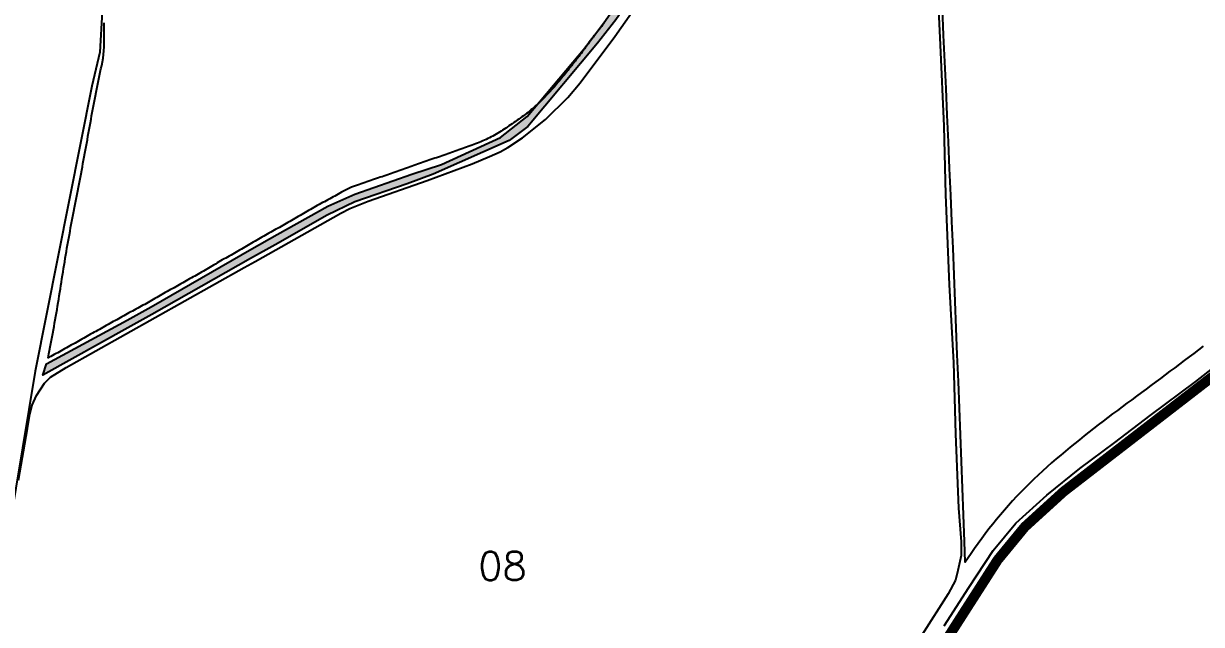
# Model space of a CAD drawing. Header units: millimetres. Extents: x 739154 to 742304, y 7812308 to 7816763.
# Drawn here: x 740225 to 741039, y 7813813 to 7814228 of the extents above; entities that cross this region are included whole.
import ezdxf
from ezdxf.enums import TextEntityAlignment as Align

# ---------------------------------------------------------------- set-up
doc = ezdxf.new("R2010")
doc.units = ezdxf.units.MM
doc.linetypes.add('CENTER2', pattern=[1.125, 0.75, -0.125, 0.125, -0.125])
doc.linetypes.add('CONTINUO', pattern=[0])
doc.layers.add('01140000038', color=1, linetype='Continuous', lineweight=25)
for name, color, linetype in [('0114000038001', 5, 'Continuous'), ('0114000038003', 5, 'Continuous'), ('0114000038008', 5, 'Continuous'), ('CANAL', 7, 'Continuous'), ('ESTRADA', 7, 'Continuous'), ('TEXTO_NUN_TAL', 7, 'Continuous')]:
    doc.layers.add(name, color=color, linetype=linetype)
doc.styles.add('Simplex', font='simplex.shx')

msp = doc.modelspace()

# ---------------------------------------------------------------- hatches: boundary and pattern name
at = {"layer": 'CANAL', "linetype": 'CONTINUO'}
msp.add_hatch(color=7, dxfattribs=at).paths.add_polyline_path([(740296.8, 7814023.41), (740241.09, 7813993.19), (740238.45, 7813985.36), (740297.3, 7814018.11), (740313.77, 7814027.28), (740382.07, 7814066), (740399.13, 7814075.47), (740435.01, 7814095.99), (740454.2, 7814105.02), (740490.4, 7814117.61), (740508.33, 7814124.17), (740560.97, 7814147.4), (740573.86, 7814157.27), (740622, 7814214.84), (740634.5, 7814230.93), (740678.62, 7814294.97), (740688.86, 7814309.94), (740709.66, 7814340.37), (740720.84, 7814355.86), (740750.44, 7814384.65), (740764.81, 7814396.62), (740838.84, 7814447.16), (740880.24, 7814474.44), (740934.44, 7814511.23), (740983.25, 7814545.41), (740997.65, 7814555.57), (741012.64, 7814564.8), (741026.11, 7814573.6), (741025.71, 7814577.35), (741005.89, 7814565.98), (740984.14, 7814551.05), (740961.46, 7814534.96), (740938.39, 7814518.58), (740872.79, 7814474.39), (740836.5, 7814451.14), (740765.31, 7814401.8), (740750.55, 7814390.84), (740720.96, 7814361.8), (740708.78, 7814346.79), (740685.89, 7814314.58), (740673.94, 7814296.97), (740626.35, 7814228.74), (740613.42, 7814211.68), (740573.23, 7814163.99), (740554.86, 7814149.63), (740514.14, 7814130.98), (740493.59, 7814124.3), (740454.21, 7814110.49), (740435.57, 7814102.19), (740400.62, 7814082.57), (740383.01, 7814072.52), (740313.33, 7814032.5)])

# ---------------------------------------------------------------- linework, layer by layer
at = {"layer": '01140000038', "color": 1}
for points in [[(740861.63, 7813812.17), (740878.48, 7813838.58), (740895.31, 7813864.14), (740911.08, 7813882.98), (740932.54, 7813902.28), (740955.34, 7813920.83), (740979.51, 7813938.79), (741004, 7813957.47), (741035.37, 7813980.85), (741067.56, 7814005.97), (741101.04, 7814031.06), (741136.01, 7814056.61), (741174.21, 7814086.42), (741218.59, 7814120.49), (741261.61, 7814153.19), (741298.16, 7814180.45), (741336.17, 7814207.37), (741350.45, 7814347.43), (741402.77, 7814858), (741397.64, 7815025.23)], [(740398.49, 7814921.13), (740392.34, 7814892.8), (740386.35, 7814856.26), (740372.74, 7814821.06), (740360.95, 7814776.99), (740354.81, 7814751.63), (740348.67, 7814726.26), (740357.71, 7814717.41), (740278.76, 7814253.87), (740279.55, 7814236.54), (740277.9, 7814208.45), (740272.37, 7814184.96), (740233.23, 7813988.1), (740157.99, 7813533.59)]]:
    msp.add_lwpolyline(points, dxfattribs=at)
at = {"layer": '0114000038001'}
msp.add_lwpolyline([(741040.62, 7814005.28), (741037.33, 7814002.81), (741034.05, 7814000.34), (741030.76, 7813997.87), (741027.47, 7813995.4), (741024.18, 7813992.94), (741020.89, 7813990.47), (741017.6, 7813988.01), (741014.31, 7813985.55), (741011.01, 7813983.09), (741007.71, 7813980.63), (741004.41, 7813978.18), (741001.11, 7813975.73), (740997.8, 7813973.27), (740994.49, 7813970.82), (740991.18, 7813968.37), (740987.87, 7813965.91), (740984.56, 7813963.45), (740981.24, 7813960.98), (740977.93, 7813958.5), (740974.63, 7813956.01), (740971.32, 7813953.5), (740968.03, 7813950.98), (740964.74, 7813948.45), (740961.47, 7813945.89), (740958.21, 7813943.32), (740954.95, 7813940.72), (740951.72, 7813938.11), (740948.5, 7813935.46), (740945.3, 7813932.8), (740942.11, 7813930.1), (740938.95, 7813927.38), (740935.81, 7813924.64), (740932.69, 7813921.86), (740929.59, 7813919.05), (740926.52, 7813916.22), (740923.48, 7813913.34), (740920.46, 7813910.44), (740917.48, 7813907.49), (740914.53, 7813904.5), (740911.61, 7813901.46), (740908.74, 7813898.38), (740905.91, 7813895.26), (740903.13, 7813892.09), (740900.4, 7813888.89), (740897.72, 7813885.65), (740895.08, 7813882.38), (740892.49, 7813879.07), (740889.95, 7813875.73), (740887.45, 7813872.36), (740885, 7813868.98), (740882.58, 7813865.57), (740880.19, 7813862.14), (740876.06, 7813856.09), (740875.53, 7813870.32), (740874.84, 7813888.74), (740874.14, 7813907.17), (740873.45, 7813925.59), (740872.75, 7813944.01), (740872.04, 7813962.44), (740871.33, 7813980.86), (740870.61, 7813999.29), (740869.88, 7814017.71), (740869.14, 7814036.13), (740868.4, 7814054.56), (740867.64, 7814072.98), (740866.86, 7814091.4), (740866.08, 7814109.82), (740865.28, 7814128.24), (740864.46, 7814146.66), (740863.64, 7814165.08), (740862.81, 7814183.5), (740861.98, 7814201.92), (740861.15, 7814220.33), (740860.31, 7814238.75)], dxfattribs=at)
at = {"layer": '0114000038003'}
msp.add_lwpolyline([(740626.27, 7814228.46), (740625.48, 7814227.38), (740624.69, 7814226.31), (740623.89, 7814225.25), (740623.08, 7814224.2), (740622.26, 7814223.15), (740621.43, 7814222.1), (740620.58, 7814221.03), (740619.71, 7814219.96), (740618.84, 7814218.87), (740617.96, 7814217.76), (740617.09, 7814216.63), (740616.21, 7814215.48), (740615.36, 7814214.32), (740614.53, 7814213.17), (740613.72, 7814212.04), (740612.92, 7814210.92), (740612.14, 7814209.82), (740611.36, 7814208.75), (740610.57, 7814207.7), (740609.77, 7814206.64), (740608.95, 7814205.57), (740608.11, 7814204.5), (740607.26, 7814203.41), (740606.41, 7814202.32), (740605.57, 7814201.23), (740604.72, 7814200.14), (740603.89, 7814199.06), (740603.05, 7814197.98), (740602.21, 7814196.91), (740601.38, 7814195.84), (740600.53, 7814194.78), (740599.69, 7814193.73), (740598.84, 7814192.68), (740597.99, 7814191.63), (740597.13, 7814190.58), (740596.27, 7814189.55), (740595.4, 7814188.51), (740594.53, 7814187.48), (740593.66, 7814186.46), (740592.78, 7814185.44), (740591.89, 7814184.42), (740591, 7814183.42), (740590.11, 7814182.42), (740589.21, 7814181.42), (740588.3, 7814180.44), (740587.39, 7814179.46), (740586.48, 7814178.49), (740585.55, 7814177.53), (740584.63, 7814176.58), (740583.69, 7814175.64), (740582.75, 7814174.71), (740581.81, 7814173.79), (740580.85, 7814172.89), (740579.89, 7814172), (740578.92, 7814171.12), (740577.94, 7814170.26), (740576.95, 7814169.41), (740575.95, 7814168.57), (740574.95, 7814167.75), (740573.93, 7814166.95), (740572.9, 7814166.17), (740571.86, 7814165.39), (740570.79, 7814164.62), (740569.71, 7814163.85), (740568.61, 7814163.09), (740567.49, 7814162.31), (740566.35, 7814161.53), (740565.2, 7814160.73), (740564.05, 7814159.93), (740562.91, 7814159.12), (740561.78, 7814158.32), (740560.67, 7814157.52), (740559.57, 7814156.75), (740558.48, 7814155.99), (740557.39, 7814155.25), (740556.32, 7814154.53), (740555.23, 7814153.84), (740554.13, 7814153.16), (740553.02, 7814152.49), (740551.9, 7814151.84), (740550.77, 7814151.21), (740549.63, 7814150.59), (740548.47, 7814149.99), (740547.31, 7814149.4), (740546.14, 7814148.83), (740544.96, 7814148.27), (740543.77, 7814147.73), (740542.57, 7814147.2), (740541.36, 7814146.68), (740540.15, 7814146.18), (740538.93, 7814145.68), (740537.7, 7814145.2), (740536.45, 7814144.73), (740535.19, 7814144.26), (740533.92, 7814143.79), (740532.63, 7814143.32), (740531.34, 7814142.85), (740530.04, 7814142.37), (740528.75, 7814141.9), (740527.46, 7814141.43), (740526.18, 7814140.96), (740524.9, 7814140.49), (740523.62, 7814140.03), (740522.34, 7814139.58), (740521.06, 7814139.13), (740519.78, 7814138.68), (740518.5, 7814138.24), (740517.21, 7814137.8), (740515.92, 7814137.37), (740514.62, 7814136.93), (740513.32, 7814136.5), (740512.02, 7814136.06), (740510.71, 7814135.62), (740509.4, 7814135.18), (740508.09, 7814134.74), (740506.77, 7814134.29), (740505.45, 7814133.84), (740504.13, 7814133.38), (740502.82, 7814132.92), (740501.51, 7814132.46), (740500.2, 7814131.99), (740498.9, 7814131.53), (740497.61, 7814131.06), (740496.32, 7814130.6), (740495.03, 7814130.14), (740493.74, 7814129.68), (740492.46, 7814129.22), (740491.17, 7814128.77), (740489.88, 7814128.32), (740488.59, 7814127.87), (740487.29, 7814127.43), (740485.99, 7814126.98), (740484.69, 7814126.52), (740483.38, 7814126.07), (740482.08, 7814125.62), (740480.78, 7814125.16), (740479.48, 7814124.71), (740478.19, 7814124.26), (740476.9, 7814123.81), (740475.61, 7814123.37), (740474.32, 7814122.93), (740473.04, 7814122.49), (740471.75, 7814122.06), (740470.45, 7814121.63), (740469.14, 7814121.19), (740467.83, 7814120.76), (740466.51, 7814120.32), (740465.19, 7814119.87), (740463.86, 7814119.41), (740462.55, 7814118.96), (740461.24, 7814118.5), (740459.95, 7814118.04), (740458.66, 7814117.59), (740457.37, 7814117.14), (740456.07, 7814116.69), (740454.73, 7814116.23), (740453.36, 7814115.73), (740451.96, 7814115.2), (740450.54, 7814114.61), (740449.11, 7814113.96), (740447.7, 7814113.27), (740446.37, 7814112.55), (740445.09, 7814111.84), (740443.87, 7814111.13), (740442.7, 7814110.45), (740441.54, 7814109.79), (740440.36, 7814109.13), (740439.18, 7814108.48), (740438, 7814107.83), (740436.8, 7814107.18), (740435.59, 7814106.53), (740434.38, 7814105.87), (740433.16, 7814105.21), (740431.94, 7814104.54), (740430.71, 7814103.86), (740429.49, 7814103.18), (740428.27, 7814102.49), (740427.06, 7814101.8), (740425.86, 7814101.11), (740424.66, 7814100.42), (740423.46, 7814099.73), (740422.27, 7814099.04), (740421.08, 7814098.36), (740419.89, 7814097.67), (740418.7, 7814096.98), (740417.51, 7814096.3), (740416.32, 7814095.61), (740415.13, 7814094.93), (740413.94, 7814094.24), (740412.75, 7814093.56), (740411.55, 7814092.87), (740410.36, 7814092.19), (740409.17, 7814091.5), (740407.98, 7814090.82), (740406.79, 7814090.14), (740405.6, 7814089.46), (740404.41, 7814088.78), (740403.22, 7814088.1), (740402.03, 7814087.43), (740400.85, 7814086.76), (740399.66, 7814086.1), (740398.47, 7814085.43), (740397.27, 7814084.77), (740396.07, 7814084.1), (740394.86, 7814083.43), (740393.64, 7814082.75), (740392.42, 7814082.07), (740391.2, 7814081.37), (740389.99, 7814080.68), (740388.79, 7814079.98), (740387.59, 7814079.28), (740386.39, 7814078.58), (740385.21, 7814077.88), (740384.02, 7814077.18), (740382.84, 7814076.49), (740381.66, 7814075.79), (740380.48, 7814075.1), (740379.3, 7814074.42), (740378.12, 7814073.73), (740376.93, 7814073.05), (740375.75, 7814072.37), (740374.56, 7814071.69), (740373.37, 7814071.01), (740372.19, 7814070.34), (740371, 7814069.66), (740369.8, 7814068.99), (740368.61, 7814068.31), (740367.41, 7814067.64), (740366.21, 7814066.96), (740365.01, 7814066.28), (740363.8, 7814065.6), (740362.6, 7814064.91), (740361.39, 7814064.22), (740360.19, 7814063.53), (740358.98, 7814062.83), (740357.79, 7814062.13), (740356.59, 7814061.43), (740355.4, 7814060.73), (740354.21, 7814060.03), (740353.03, 7814059.33), (740351.84, 7814058.64), (740350.66, 7814057.95), (740349.48, 7814057.26), (740348.3, 7814056.57), (740347.12, 7814055.88), (740345.94, 7814055.2), (740344.76, 7814054.52), (740343.58, 7814053.84), (740342.39, 7814053.17), (740341.2, 7814052.49), (740340.01, 7814051.82), (740338.82, 7814051.15), (740337.63, 7814050.48), (740336.43, 7814049.81), (740335.23, 7814049.14), (740334.03, 7814048.47), (740332.82, 7814047.79), (740331.62, 7814047.12), (740330.41, 7814046.44), (740329.21, 7814045.76), (740328.01, 7814045.08), (740326.8, 7814044.4), (740325.6, 7814043.71), (740324.4, 7814043.02), (740323.2, 7814042.34), (740322, 7814041.65), (740320.81, 7814040.96), (740319.62, 7814040.27), (740318.43, 7814039.59), (740317.24, 7814038.91), (740316.06, 7814038.23), (740314.87, 7814037.55), (740313.69, 7814036.89), (740312.51, 7814036.22), (740311.32, 7814035.56), (740310.13, 7814034.9), (740308.94, 7814034.24), (740307.74, 7814033.59), (740306.54, 7814032.93), (740305.34, 7814032.27), (740304.13, 7814031.62), (740302.92, 7814030.96), (740301.71, 7814030.3), (740300.5, 7814029.64), (740299.29, 7814028.98), (740298.08, 7814028.31), (740296.87, 7814027.65), (740295.66, 7814026.98), (740294.45, 7814026.32), (740293.24, 7814025.65), (740292.03, 7814024.98), (740290.82, 7814024.31), (740289.62, 7814023.64), (740288.41, 7814022.97), (740287.21, 7814022.3), (740286, 7814021.63), (740284.8, 7814020.95), (740283.6, 7814020.28), (740282.4, 7814019.61), (740281.2, 7814018.94), (740280, 7814018.27), (740278.8, 7814017.6), (740277.6, 7814016.92), (740276.4, 7814016.25), (740275.2, 7814015.58), (740274, 7814014.91), (740272.8, 7814014.24), (740271.6, 7814013.57), (740270.4, 7814012.9), (740269.19, 7814012.22), (740267.99, 7814011.55), (740266.79, 7814010.88), (740265.59, 7814010.21), (740264.39, 7814009.53), (740263.19, 7814008.86), (740261.99, 7814008.18), (740260.79, 7814007.51), (740259.59, 7814006.83), (740258.39, 7814006.16), (740257.19, 7814005.48), (740255.99, 7814004.81), (740254.8, 7814004.14), (740253.6, 7814003.47), (740252.41, 7814002.8), (740251.22, 7814002.14), (740250.03, 7814001.48), (740248.85, 7814000.83), (740247.66, 7814000.19), (740246.47, 7813999.55), (740245.28, 7813998.92), (740244.08, 7813998.3), (740242.88, 7813997.68), (740242.17, 7813997.31), (740242.17, 7813997.31), (740242.71, 7814000.09), (740243.17, 7814002.44), (740243.63, 7814004.78), (740244.08, 7814007.13), (740244.53, 7814009.49), (740244.98, 7814011.84), (740245.42, 7814014.2), (740245.86, 7814016.55), (740246.29, 7814018.91), (740246.71, 7814021.27), (740247.14, 7814023.64), (740247.55, 7814026), (740247.96, 7814028.37), (740248.36, 7814030.74), (740248.75, 7814033.1), (740249.14, 7814035.47), (740249.53, 7814037.83), (740249.91, 7814040.2), (740250.28, 7814042.56), (740250.66, 7814044.92), (740251.03, 7814047.28), (740251.4, 7814049.64), (740251.77, 7814051.99), (740252.15, 7814054.34), (740252.52, 7814056.69), (740252.89, 7814059.04), (740253.27, 7814061.39), (740253.65, 7814063.73), (740254.03, 7814066.08), (740254.42, 7814068.41), (740254.82, 7814070.75), (740255.22, 7814073.08), (740255.62, 7814075.41), (740256.04, 7814077.74), (740256.46, 7814080.07), (740256.89, 7814082.39), (740257.33, 7814084.72), (740257.77, 7814087.05), (740258.22, 7814089.39), (740258.67, 7814091.72), (740259.13, 7814094.06), (740259.58, 7814096.39), (740260.04, 7814098.73), (740260.5, 7814101.07), (740260.96, 7814103.42), (740261.41, 7814105.76), (740261.87, 7814108.11), (740262.32, 7814110.46), (740262.77, 7814112.81), (740263.22, 7814115.15), (740263.67, 7814117.5), (740264.11, 7814119.85), (740264.55, 7814122.2), (740264.99, 7814124.55), (740265.43, 7814126.9), (740265.87, 7814129.25), (740266.3, 7814131.6), (740266.74, 7814133.95), (740267.17, 7814136.3), (740267.6, 7814138.65), (740268.03, 7814140.99), (740268.46, 7814143.34), (740268.88, 7814145.69), (740269.31, 7814148.04), (740269.73, 7814150.39), (740270.16, 7814152.74), (740270.58, 7814155.08), (740271, 7814157.43), (740271.43, 7814159.78), (740271.85, 7814162.12), (740272.27, 7814164.46), (740272.69, 7814166.8), (740273.12, 7814169.13), (740273.55, 7814171.47), (740273.98, 7814173.8), (740274.42, 7814176.13), (740274.86, 7814178.45), (740275.31, 7814180.78), (740275.77, 7814183.1), (740276.24, 7814185.42), (740276.71, 7814187.73), (740277.19, 7814190.05), (740277.69, 7814192.36), (740278.19, 7814194.67), (740278.71, 7814197.03), (740279.22, 7814199.43), (740279.7, 7814201.87), (740280.14, 7814204.37), (740280.51, 7814206.93), (740280.79, 7814209.54), (740280.96, 7814212.19), (740281.02, 7814214.79), (740281, 7814217.32), (740280.95, 7814219.78), (740280.89, 7814222.15), (740280.86, 7814224.45), (740280.88, 7814226.65), (740280.97, 7814228.77)], dxfattribs=at)
at = {"layer": '0114000038008'}
for points in [[(740221.74, 7813912.82), (740228, 7813948.54), (740229.62, 7813958.25), (740231.24, 7813964.62), (740234.16, 7813971.31), (740239.64, 7813979.76), (740243.92, 7813983.81), (740254.71, 7813990.54), (740377.68, 7814059.65), (740385.3, 7814063.81), (740444.42, 7814097.31), (740450.68, 7814100.55), (740463.42, 7814105.62), (740504.21, 7814119.87), (740535.28, 7814131.41), (740547.36, 7814136.33), (740554.71, 7814139.77), (740559.83, 7814142.67), (740570.15, 7814149.35), (740585.93, 7814161.89), (740601.38, 7814177.13), (740610.01, 7814187.25), (740633.82, 7814219.29), (740691.41, 7814301.32)], [(740856.95, 7814252.49), (740858.77, 7814213.71), (740861.27, 7814157.4), (740862.36, 7814110.21), (740864.95, 7814047.84), (740867.86, 7813994.1), (740869.27, 7813944.78), (740871.32, 7813893.31), (740873.37, 7813870.11), (740873.22, 7813860.58), (740871.06, 7813850.33), (740869.44, 7813843.52), (740864.38, 7813834.08), (740827.81, 7813776.96)]]:
    msp.add_lwpolyline(points, dxfattribs=at)
at = {"layer": 'CANAL', "color": 7, "linetype": 'CONTINUO', "flags": 128}
msp.add_lwpolyline([(740454.2, 7814105.02), (740435.01, 7814095.99), (740399.13, 7814075.47), (740382.07, 7814066), (740313.77, 7814027.28), (740297.3, 7814018.11), (740238.45, 7813985.36), (740241.09, 7813993.19), (740296.8, 7814023.41), (740313.33, 7814032.5), (740383.01, 7814072.52), (740400.62, 7814082.57), (740435.57, 7814102.19), (740454.21, 7814110.49), (740493.59, 7814124.3), (740514.14, 7814130.98), (740554.86, 7814149.63), (740573.23, 7814163.99), (740613.42, 7814211.68), (740626.35, 7814228.74), (740673.94, 7814296.97), (740685.89, 7814314.58), (740708.78, 7814346.79), (740720.96, 7814361.8), (740750.55, 7814390.84), (740765.31, 7814401.8), (740836.5, 7814451.14), (740872.79, 7814474.39), (740938.39, 7814518.58), (740961.46, 7814534.96), (740984.14, 7814551.05), (741005.89, 7814565.98), (741025.71, 7814577.35), (741026.11, 7814573.6), (741012.64, 7814564.8), (740997.65, 7814555.57), (740983.25, 7814545.41), (740934.44, 7814511.23), (740880.24, 7814474.44), (740838.84, 7814447.16), (740764.81, 7814396.62), (740750.44, 7814384.65), (740720.84, 7814355.86), (740709.66, 7814340.37), (740688.86, 7814309.94), (740678.62, 7814294.97), (740634.5, 7814230.93), (740622, 7814214.84), (740573.86, 7814157.27), (740560.97, 7814147.4), (740508.33, 7814124.17), (740490.4, 7814117.61)], close=True, dxfattribs=at)
at = {"layer": 'ESTRADA', "color": 7, "linetype": 'CENTER2', "ltscale": 80, "const_width": 7}
msp.add_lwpolyline([(740413.16, 7813080.69), (740523.99, 7813273.7), (740652.18, 7813473.27), (740837.83, 7813762.94), (740881.01, 7813830.36), (740898.47, 7813857.58), (740917.29, 7813880.47), (740943.98, 7813904.76), (741066.04, 7813999.02), (741193.25, 7814095.31), (741320.95, 7814191.29), (741619.37, 7814413.19)], dxfattribs=at)

# ---------------------------------------------------------------- texts
at = {"layer": 'TEXTO_NUN_TAL', "linetype": 'Continuous', "style": 'Simplex'}
msp.add_text('08', height=19.5, dxfattribs=at).set_placement((740556.24, 7813853.36), align=Align.MIDDLE_CENTER)

doc.saveas('drawing.dxf')
